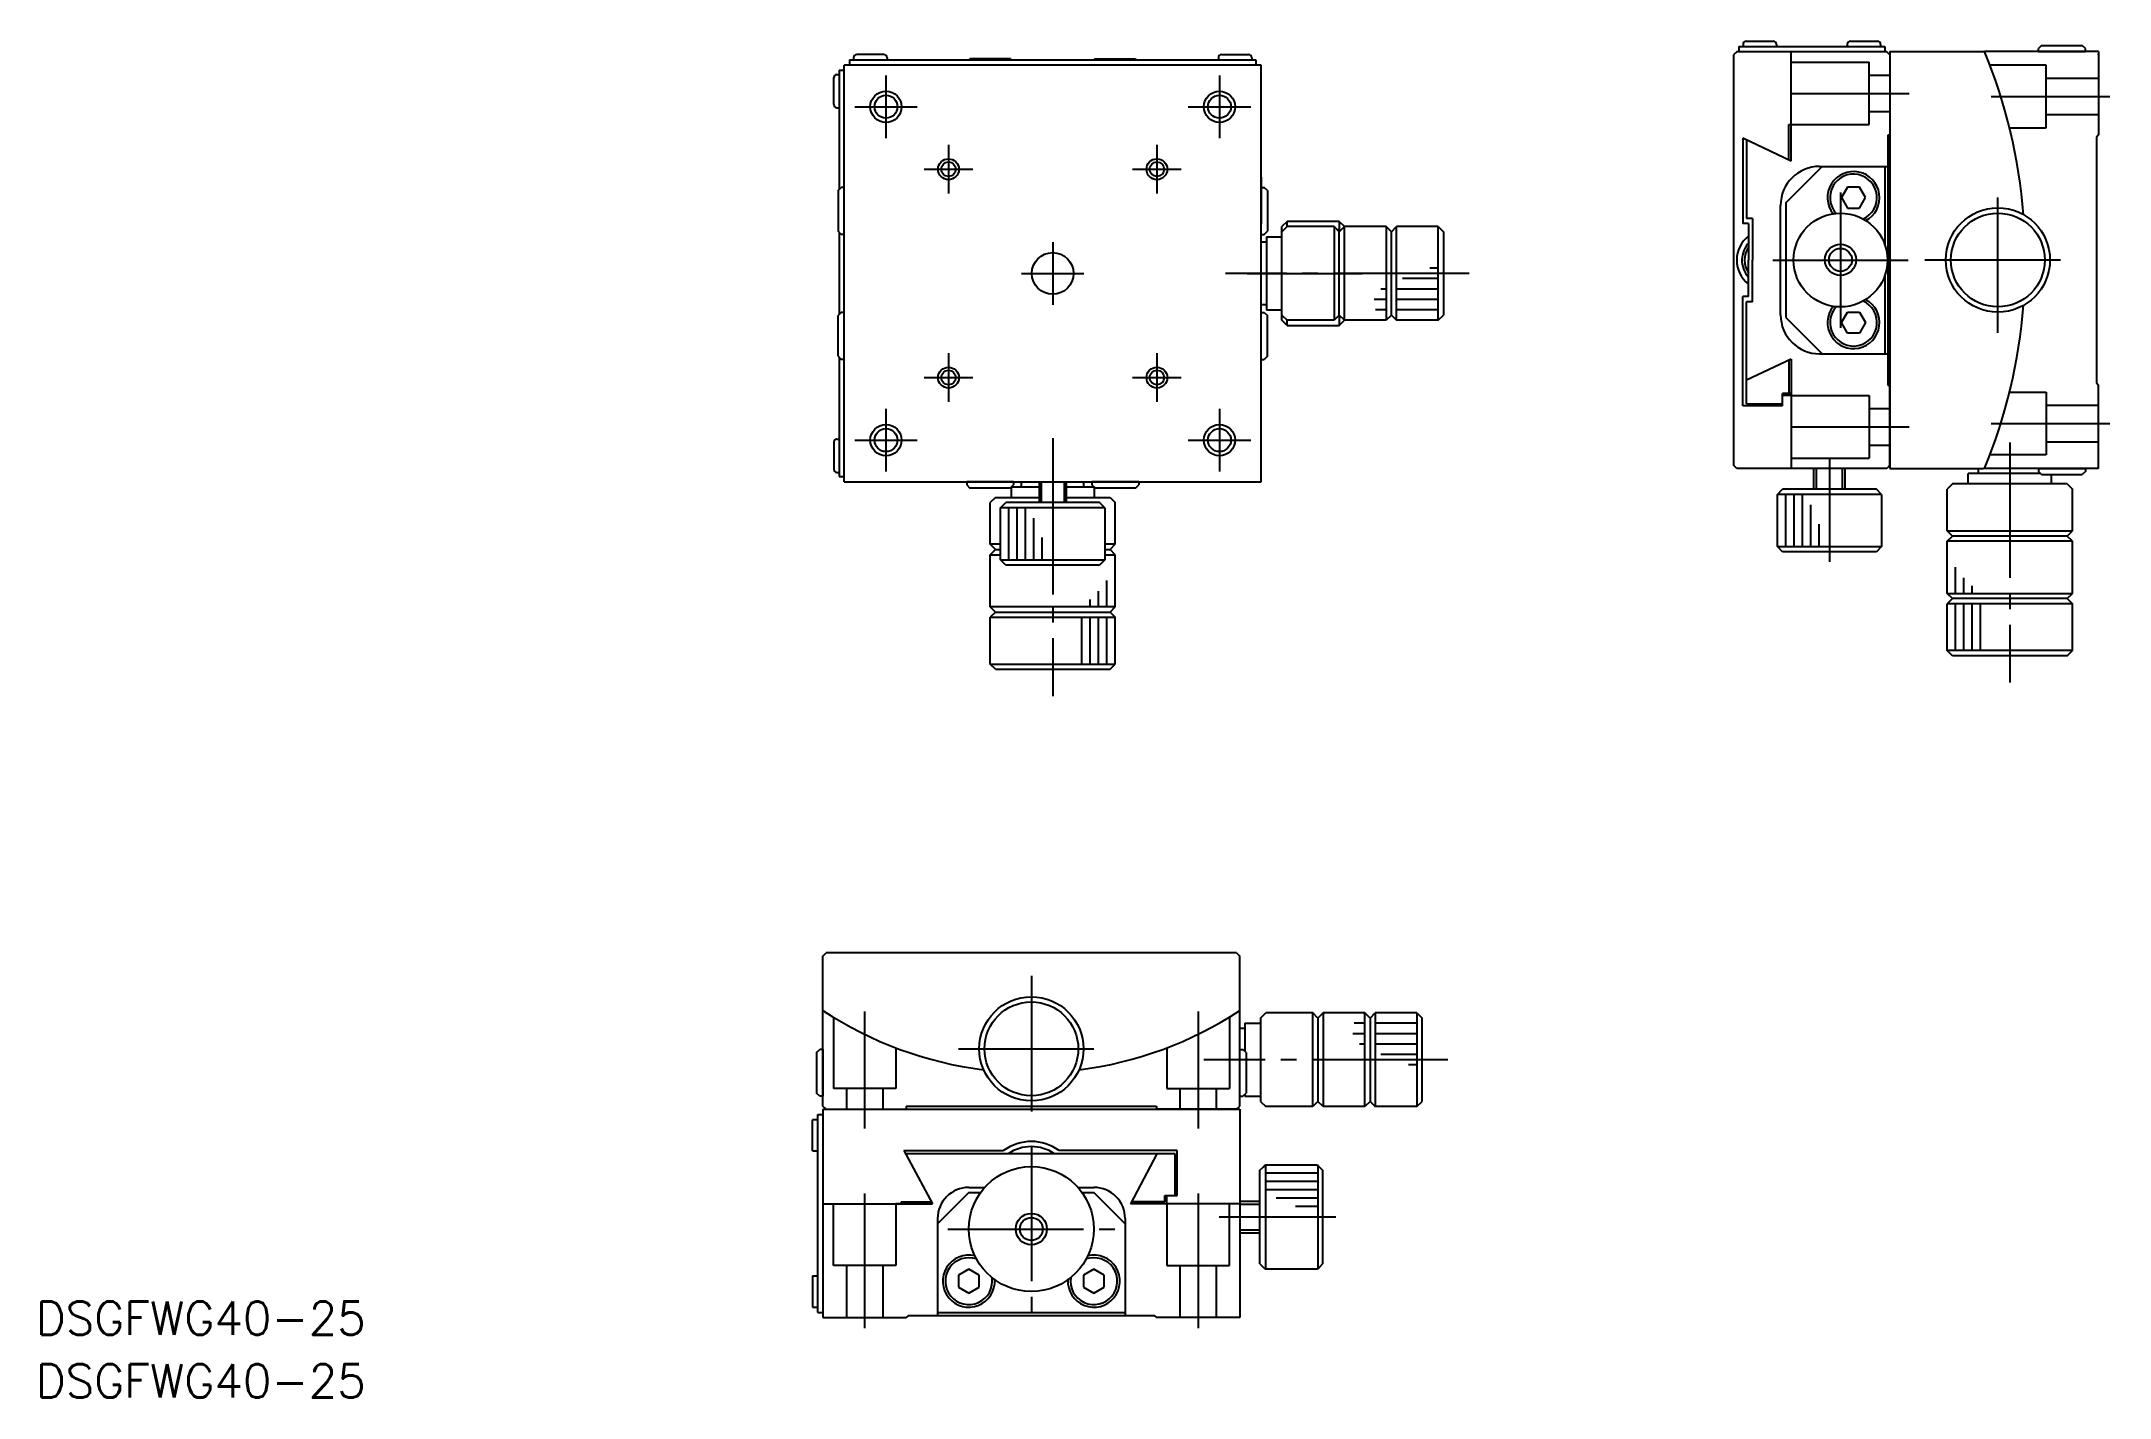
# Model space of a CAD drawing. Extents: x 148 to 346, y 318 to 448.
import ezdxf

# ---------------------------------------------------------------- set-up
doc = ezdxf.new("R2010")
doc.units = 0
doc.linetypes.add('CENTER', pattern=[17.5, 13, -1.5, 1.5, -1.5])
doc.layers.get('0').update_dxf_attribs({"linetype": 'CONTINUOUS'})
doc.layers.add('001', color=7, linetype='CONTINUOUS')
doc.layers.add('CENTER', color=1, linetype='CENTER')
doc.styles.get("Standard").update_dxf_attribs({"font": 'txt.shx', "bigfont": '@extfont2.shx'})

msp = doc.modelspace()

# ---------------------------------------------------------------- linework, layer by layer
at = {"color": 7, "linetype": 'CONTINUOUS'}
for p, q in [((225.94, 446.65), (225.94, 446.45)), ((228.84, 446.95), (226.24, 446.95)), ((229.14, 446.65), (229.14, 446.45)), ((236.99, 446.45), (237.09, 446.55)), ((240.99, 446.55), (237.09, 446.55)), ((240.99, 446.55), (241.09, 446.45)), ((249.09, 446.55), (248.99, 446.45)), ((249.09, 446.55), (252.99, 446.55)), ((252.99, 446.55), (253.09, 446.45)), ((260.94, 446.65), (260.94, 446.45)), ((261.24, 446.95), (263.84, 446.95)), ((264.14, 446.65), (264.14, 446.45)), ((310.68, 447.23), (310.38, 446.93)), ((310.38, 446.93), (310.38, 407.53)), ((325.08, 447.23), (310.68, 447.23)), ((310.88, 447.73), (324.88, 447.73)), ((310.88, 447.73), (310.88, 447.23)), ((311.28, 447.93), (311.28, 447.73)), ((311.58, 448.23), (314.18, 448.23)), ((314.48, 447.93), (314.48, 447.73)), ((315.91, 436.73), (315.91, 447.23)), ((321.28, 447.93), (321.28, 447.73)), ((321.58, 448.23), (324.18, 448.23)), ((324.48, 447.93), (324.48, 447.73)), ((324.88, 447.73), (324.88, 447.23)), ((325.38, 446.93), (325.08, 447.23)), ((325.38, 447.24), (325.38, 407.24)), ((325.38, 447.24), (334.35, 447.24)), ((325.38, 446.93), (325.38, 439.23)), ((334.35, 447.24), (334.46, 447.24)), ((345.38, 447.24), (334.46, 447.24)), ((339.93, 447.84), (339.63, 447.54)), ((339.63, 447.24), (339.63, 447.54)), ((339.63, 447.24), (344.13, 447.24)), ((339.93, 447.84), (343.83, 447.84)), ((344.13, 447.54), (343.83, 447.84)), ((344.13, 447.24), (344.13, 447.54)), ((345.38, 446.94), (345.33, 446.99)), ((345.38, 447.24), (345.38, 439.24)), ((224.04, 442.15), (224.04, 444.75)), ((224.34, 445.05), (224.54, 445.05)), ((224.54, 445.45), (224.54, 434)), ((224.54, 445.45), (225.04, 445.45)), ((265.04, 445.95), (225.04, 445.95)), ((225.04, 405.95), (225.04, 445.95)), ((225.54, 446.45), (264.54, 446.45)), ((225.54, 446.45), (225.54, 445.95)), ((264.54, 446.45), (264.54, 445.95)), ((265.04, 405.95), (265.04, 445.95)), ((224.34, 441.85), (224.54, 441.85)), ((311.25, 438.93), (311.25, 430.73)), ((315.91, 436.73), (311.25, 438.93)), ((311.62, 438.75), (311.62, 431.23)), ((315.67, 436.84), (315.67, 440.23)), ((315.67, 440.23), (315.91, 440.23)), ((325.18, 439.23), (325.18, 415.23)), ((325.38, 439.23), (325.18, 439.23)), ((345.38, 439.24), (345.18, 439.04)), ((345.18, 439.04), (345.18, 415.44)), ((265.04, 435.2), (265.04, 430.7)), ((315.38, 432.73), (318.88, 436.23)), ((318.63, 436.23), (325.18, 436.23)), ((324.88, 436.23), (324.88, 428.71)), ((224.44, 433.9), (224.74, 434.2)), ((224.44, 433.9), (224.44, 430)), ((225.04, 434.2), (224.74, 434.2)), ((265.04, 434.2), (265.34, 434.2)), ((265.64, 433.9), (265.34, 434.2)), ((265.64, 433.9), (265.64, 430)), ((315.38, 432.73), (315.38, 421.73)), ((321.3, 434.23), (320.72, 433.23)), ((320.72, 433.23), (321.3, 432.23)), ((322.45, 434.23), (321.3, 434.23)), ((323.03, 433.23), (322.45, 434.23)), ((322.45, 432.23), (323.03, 433.23)), ((267.54, 430.95), (267.04, 430.45)), ((272.54, 430.95), (267.54, 430.95)), ((273.04, 430.45), (272.54, 430.95)), ((311.81, 430.73), (311.25, 430.73)), ((312.19, 431.23), (311.62, 431.23)), ((311.81, 430.73), (311.81, 427.23)), ((312.19, 431.23), (312.19, 427.23)), ((314.88, 421.98), (314.88, 432.48)), ((321.3, 432.23), (322.45, 432.23)), ((224.74, 429.7), (224.44, 430)), ((224.54, 429.9), (224.54, 422)), ((225.04, 429.7), (224.74, 429.7)), ((265.04, 429.7), (265.34, 429.7)), ((265.54, 428.95), (265.04, 428.95)), ((265.34, 429.7), (265.64, 430)), ((265.54, 429.45), (265.54, 422.45)), ((265.54, 429.45), (267.04, 429.45)), ((267.04, 429.95), (267.54, 430.45)), ((267.04, 421.45), (267.04, 430.45)), ((267.04, 421.95), (267.04, 429.95)), ((272.04, 430.45), (267.54, 430.45)), ((272.04, 430.45), (272.04, 421.45)), ((272.54, 429.95), (272.04, 430.45)), ((273.04, 430.45), (272.54, 429.95)), ((272.54, 421.95), (272.54, 429.95)), ((273.04, 421.45), (273.04, 430.45)), ((277.04, 430.45), (273.04, 430.45)), ((273.04, 421.45), (273.04, 430.45)), ((277.04, 430.45), (277.04, 421.45)), ((277.54, 429.95), (277.04, 430.45)), ((277.54, 429.95), (278.04, 430.45)), ((277.54, 421.95), (277.54, 429.95)), ((278.04, 421.45), (278.04, 430.45)), ((282.04, 430.45), (278.04, 430.45)), ((282.04, 430.45), (282.54, 429.95)), ((282.04, 421.45), (282.04, 430.45)), ((282.54, 429.95), (282.54, 421.95)), ((311.81, 423.73), (311.81, 427.23)), ((312.19, 423.23), (312.19, 427.23)), ((324.88, 425.75), (324.88, 418.23)), ((265.54, 422.95), (265.04, 422.95)), ((311.25, 413.23), (311.25, 423.73)), ((311.81, 423.73), (311.25, 423.73)), ((311.62, 413.43), (311.62, 423.23)), ((312.19, 423.23), (311.62, 423.23)), ((224.74, 422.2), (224.44, 421.9)), ((224.44, 418), (224.44, 421.9)), ((225.04, 422.2), (224.74, 422.2)), ((265.04, 422.2), (265.34, 422.2)), ((265.04, 416.7), (265.04, 421.2)), ((265.34, 422.2), (265.64, 421.9)), ((265.54, 422.45), (267.04, 422.45)), ((265.64, 418), (265.64, 421.9)), ((267.04, 421.95), (267.54, 421.45)), ((267.54, 420.95), (267.04, 421.45)), ((272.04, 421.45), (267.54, 421.45)), ((267.54, 420.95), (272.54, 420.95)), ((272.54, 421.95), (272.04, 421.45)), ((273.04, 421.45), (272.54, 421.95)), ((272.54, 420.95), (273.04, 421.45)), ((277.04, 421.45), (273.04, 421.45)), ((277.54, 421.95), (277.04, 421.45)), ((277.54, 421.95), (278.04, 421.45)), ((282.04, 421.45), (278.04, 421.45)), ((282.04, 421.45), (282.54, 421.95)), ((315.38, 421.73), (318.88, 418.23)), ((320.72, 421.23), (321.3, 422.23)), ((321.3, 420.23), (320.72, 421.23)), ((321.3, 422.23), (322.45, 422.23)), ((322.45, 422.23), (323.03, 421.23)), ((323.03, 421.23), (322.45, 420.23)), ((322.45, 420.23), (321.3, 420.23)), ((224.44, 418), (224.74, 417.7)), ((224.54, 417.9), (224.54, 406.45)), ((225.04, 417.7), (224.74, 417.7)), ((265.04, 417.7), (265.34, 417.7)), ((265.64, 418), (265.34, 417.7)), ((315.91, 417.73), (311.62, 415.7)), ((315.67, 417.61), (315.67, 414.43)), ((315.91, 417.73), (315.91, 407.23)), ((318.63, 418.23), (325.18, 418.23)), ((325.18, 415.23), (325.38, 415.23)), ((325.38, 407.53), (325.38, 415.23)), ((345.18, 415.44), (345.38, 415.24)), ((345.38, 407.24), (345.38, 415.24)), ((315.07, 413.23), (311.25, 413.23)), ((311.62, 413.43), (315.07, 413.43)), ((315.07, 413.23), (315.07, 414.43)), ((315.91, 414.43), (315.07, 414.43)), ((315.91, 414.23), (315.07, 414.23)), ((224.04, 409.75), (224.04, 407.15)), ((224.34, 410.05), (224.54, 410.05)), ((224.34, 406.85), (224.54, 406.85)), ((310.68, 407.23), (310.38, 407.53)), ((325.08, 407.23), (310.68, 407.23)), ((318.08, 405.23), (318.08, 407.23)), ((321.08, 405.23), (321.08, 407.23)), ((325.38, 407.53), (325.08, 407.23)), ((325.38, 407.24), (334.35, 407.24)), ((333.88, 406.74), (333.88, 407.24)), ((334.46, 407.24), (334.35, 407.24)), ((345.38, 407.24), (334.46, 407.24)), ((339.63, 407.24), (339.63, 406.94)), ((339.63, 407.24), (344.13, 407.24)), ((339.93, 406.64), (339.63, 406.94)), ((344.13, 406.94), (343.83, 406.64)), ((344.13, 407.24), (344.13, 406.94)), ((345.38, 407.54), (345.33, 407.49)), ((224.54, 406.45), (225.04, 406.45)), ((225.04, 405.95), (265.04, 405.95)), ((236.79, 405.95), (236.79, 405.65)), ((241.29, 405.95), (236.79, 405.95)), ((236.79, 405.65), (237.09, 405.35)), ((240.99, 405.35), (237.09, 405.35)), ((240.99, 405.35), (241.04, 405.4)), ((241.04, 405.45), (241.04, 404.45)), ((241.04, 405.45), (243.74, 405.45)), ((241.09, 405.45), (241.29, 405.65)), ((241.29, 405.95), (241.29, 405.65)), ((242.04, 405.45), (242.04, 405.95)), ((243.74, 405.95), (243.74, 403.95)), ((246.34, 405.95), (246.34, 403.95)), ((246.34, 405.45), (249.04, 405.45)), ((248.04, 405.45), (248.04, 405.95)), ((248.79, 405.95), (248.79, 405.65)), ((253.29, 405.95), (248.79, 405.95)), ((248.79, 405.65), (248.99, 405.45)), ((249.04, 404.45), (249.04, 405.45)), ((249.04, 405.4), (249.09, 405.35)), ((252.99, 405.35), (249.09, 405.35)), ((252.99, 405.35), (253.29, 405.65)), ((253.29, 405.95), (253.29, 405.65)), ((314.58, 404.73), (315.08, 405.23)), ((324.08, 405.23), (315.08, 405.23)), ((324.58, 404.73), (324.08, 405.23)), ((331.38, 405.74), (330.88, 405.24)), ((330.88, 401.24), (330.88, 405.24)), ((342.38, 405.74), (331.38, 405.74)), ((332.88, 405.74), (332.88, 406.74)), ((339.83, 406.74), (332.88, 406.74)), ((339.93, 406.64), (343.83, 406.64)), ((340.88, 405.74), (340.88, 406.64)), ((342.38, 405.74), (342.88, 405.24)), ((342.88, 401.24), (342.88, 405.24)), ((239.54, 404.45), (239.04, 403.95)), ((239.04, 399.95), (239.04, 403.95)), ((239.54, 404.45), (243.74, 404.45)), ((240.04, 403.45), (240.54, 403.95)), ((240.04, 398.45), (240.04, 403.45)), ((249.54, 403.95), (240.54, 403.95)), ((246.34, 404.45), (250.54, 404.45)), ((250.04, 403.45), (249.54, 403.95)), ((250.04, 403.45), (250.04, 398.45)), ((250.54, 404.45), (251.04, 403.95)), ((251.04, 399.95), (251.04, 403.95)), ((314.58, 399.73), (314.58, 404.73)), ((324.58, 404.73), (324.58, 399.73)), ((331.38, 400.74), (330.88, 401.24)), ((342.38, 400.74), (342.88, 401.24)), ((239.54, 399.45), (239.04, 399.95)), ((239.04, 398.95), (239.54, 399.45)), ((239.04, 393.95), (239.04, 398.95)), ((239.54, 399.45), (240.04, 399.45)), ((250.04, 399.45), (250.54, 399.45)), ((250.54, 399.45), (251.04, 399.95)), ((251.04, 398.95), (250.54, 399.45)), ((251.04, 393.95), (251.04, 398.95)), ((315.08, 399.23), (314.58, 399.73)), ((324.08, 399.23), (315.08, 399.23)), ((324.58, 399.73), (324.08, 399.23)), ((330.88, 400.24), (331.38, 400.74)), ((330.88, 395.24), (330.88, 400.24)), ((342.38, 400.74), (331.38, 400.74)), ((342.88, 400.24), (342.38, 400.74)), ((342.88, 395.24), (342.88, 400.24)), ((240.54, 397.95), (240.04, 398.45)), ((249.54, 397.95), (240.54, 397.95)), ((250.04, 398.45), (249.54, 397.95)), ((331.38, 394.74), (330.88, 395.24)), ((342.38, 394.74), (342.88, 395.24)), ((239.54, 393.45), (239.04, 393.95)), ((239.54, 393.45), (239.04, 392.95)), ((239.04, 388.45), (239.04, 392.95)), ((239.54, 393.45), (250.54, 393.45)), ((250.54, 393.45), (251.04, 393.95)), ((250.54, 393.45), (251.04, 392.95)), ((251.04, 388.45), (251.04, 392.95)), ((331.38, 394.74), (330.88, 394.24)), ((330.88, 389.74), (330.88, 394.24)), ((342.38, 394.74), (331.38, 394.74)), ((342.38, 394.74), (342.88, 394.24)), ((342.88, 389.74), (342.88, 394.24)), ((331.38, 389.24), (330.88, 389.74)), ((342.38, 389.24), (331.38, 389.24)), ((342.38, 389.24), (342.88, 389.74)), ((239.54, 387.95), (239.04, 388.45)), ((239.54, 387.95), (250.54, 387.95)), ((250.54, 387.95), (251.04, 388.45)), ((222.99, 360.42), (223.29, 360.72)), ((222.99, 346.02), (222.99, 360.42)), ((262.69, 360.72), (223.29, 360.72)), ((262.69, 360.72), (262.99, 360.42)), ((262.99, 346.02), (262.99, 360.42)), ((223.99, 354.55), (223.99, 347.72)), ((261.99, 354.55), (261.99, 347.72)), ((263.49, 353.47), (262.99, 353.47)), ((263.49, 353.97), (263.49, 351.27)), ((263.49, 353.97), (264.99, 353.97)), ((264.99, 354.47), (265.49, 354.97)), ((264.99, 354.47), (264.99, 346.47)), ((269.99, 354.97), (265.49, 354.97)), ((269.99, 345.97), (269.99, 354.97)), ((270.49, 354.47), (269.99, 354.97)), ((270.99, 354.97), (270.49, 354.47)), ((270.49, 354.47), (270.49, 346.47)), ((270.99, 354.97), (270.99, 345.97)), ((274.99, 354.97), (270.99, 354.97)), ((274.99, 345.97), (274.99, 354.97)), ((275.49, 354.47), (274.99, 354.97)), ((275.49, 354.47), (275.99, 354.97)), ((275.49, 354.47), (275.49, 346.47)), ((275.99, 354.97), (275.99, 345.97)), ((279.99, 354.97), (275.99, 354.97)), ((279.99, 354.97), (279.99, 345.97)), ((279.99, 354.97), (280.49, 354.47)), ((280.49, 346.47), (280.49, 354.47)), ((222.39, 351.17), (222.69, 351.47)), ((222.99, 351.47), (222.69, 351.47)), ((222.99, 351.47), (222.99, 346.97)), ((229.99, 351.61), (229.99, 347.72)), ((255.99, 351.61), (255.99, 347.72)), ((262.99, 351.47), (263.29, 351.47)), ((263.59, 351.17), (263.29, 351.47)), ((222.39, 351.17), (222.39, 347.27)), ((263.59, 351.17), (263.59, 347.27)), ((229.99, 347.72), (223.99, 347.72)), ((225.24, 347.72), (225.24, 345.72)), ((228.74, 347.72), (228.74, 345.72)), ((255.99, 347.72), (261.99, 347.72)), ((257.24, 347.72), (257.24, 345.72)), ((260.74, 347.72), (260.74, 345.72)), ((222.69, 346.97), (222.39, 347.27)), ((222.99, 346.97), (222.69, 346.97)), ((223.29, 345.72), (222.99, 346.02)), ((222.99, 345.72), (262.99, 345.72)), ((222.99, 345.72), (222.99, 325.72)), ((223.29, 345.72), (230.99, 345.72)), ((230.99, 346.02), (254.99, 346.02)), ((230.99, 346.02), (230.99, 345.72)), ((254.99, 346.02), (254.99, 345.72)), ((262.69, 345.72), (254.99, 345.72)), ((262.69, 345.72), (262.99, 346.02)), ((262.99, 346.97), (263.29, 346.97)), ((262.99, 345.72), (262.99, 325.72)), ((263.29, 346.97), (263.59, 347.27)), ((263.49, 347.17), (263.49, 346.97)), ((263.49, 346.97), (264.99, 346.97)), ((264.99, 346.47), (265.49, 345.97)), ((269.99, 345.97), (265.49, 345.97)), ((270.49, 346.47), (269.99, 345.97)), ((270.99, 345.97), (270.49, 346.47)), ((274.99, 345.97), (270.99, 345.97)), ((275.49, 346.47), (274.99, 345.97)), ((275.49, 346.47), (275.99, 345.97)), ((279.99, 345.97), (275.99, 345.97)), ((279.99, 345.97), (280.49, 346.47)), ((221.99, 341.72), (221.99, 344.72)), ((222.49, 344.72), (221.99, 344.72)), ((222.49, 326.22), (222.49, 345.22)), ((222.49, 345.22), (222.99, 345.22)), ((221.99, 341.72), (222.49, 341.72)), ((230.77, 341.75), (240.32, 341.75)), ((230.77, 341.75), (233.49, 336.64)), ((256.79, 341.45), (230.94, 341.45)), ((256.99, 341.75), (245.65, 341.75)), ((255.03, 341.45), (252.49, 336.64)), ((256.79, 337.44), (256.79, 341.45)), ((256.99, 337.44), (256.99, 341.75)), ((264.93, 339.87), (265.23, 340.17)), ((264.93, 330.87), (264.93, 339.87)), ((265.23, 340.17), (265.43, 340.37)), ((265.43, 340.37), (270.43, 340.37)), ((270.43, 340.37), (270.63, 340.17)), ((270.63, 340.17), (270.93, 339.87)), ((270.93, 339.87), (270.93, 330.87)), ((236.99, 337.72), (233.99, 334.72)), ((236.99, 338.22), (238.51, 338.22)), ((236.99, 337.72), (238.11, 337.72)), ((247.46, 338.22), (248.99, 338.22)), ((247.86, 337.72), (248.99, 337.72)), ((251.99, 334.72), (248.99, 337.72)), ((255.79, 337.44), (256.99, 337.44)), ((255.79, 336.84), (255.79, 337.44)), ((255.99, 336.64), (255.99, 337.44)), ((222.99, 336.64), (233.49, 336.64)), ((233.49, 336.64), (229.99, 336.64)), ((230.49, 336.84), (233.37, 336.84)), ((230.49, 336.84), (230.49, 336.64)), ((262.99, 336.64), (252.49, 336.64)), ((255.79, 336.84), (252.6, 336.84)), ((264.93, 336.87), (262.99, 336.87)), ((264.93, 336.62), (264.93, 336.87)), ((233.99, 335.22), (233.99, 325.92)), ((251.99, 335.22), (251.99, 325.92)), ((262.99, 333.87), (264.93, 333.87)), ((264.93, 333.87), (264.93, 334.12)), ((221.99, 329.72), (221.99, 326.72)), ((221.99, 329.72), (222.49, 329.72)), ((236.99, 330.37), (235.99, 329.79)), ((235.99, 329.79), (235.99, 328.64)), ((237.99, 329.79), (236.99, 330.37)), ((237.99, 328.64), (237.99, 329.79)), ((248.99, 330.37), (247.99, 329.79)), ((247.99, 329.79), (247.99, 328.64)), ((249.99, 329.79), (248.99, 330.37)), ((249.99, 328.64), (249.99, 329.79)), ((264.93, 330.87), (265.23, 330.57)), ((265.43, 330.37), (265.23, 330.57)), ((270.43, 330.37), (265.43, 330.37)), ((270.63, 330.57), (270.43, 330.37)), ((270.93, 330.87), (270.63, 330.57)), ((235.99, 328.64), (236.99, 328.06)), ((236.99, 328.06), (237.99, 328.64)), ((247.99, 328.64), (248.99, 328.06)), ((248.99, 328.06), (249.99, 328.64)), ((221.99, 326.72), (222.49, 326.72)), ((222.49, 326.22), (222.99, 326.22)), ((222.99, 325.72), (230.99, 325.72)), ((231.19, 325.92), (230.99, 325.72)), ((231.19, 325.92), (254.79, 325.92)), ((233.99, 326.22), (251.99, 326.22)), ((254.79, 325.92), (254.99, 325.72)), ((262.99, 325.72), (254.99, 325.72))]:
    msp.add_line(p, q, dxfattribs=at)
at = {"color": 3, "linetype": 'CONTINUOUS'}
for p, q in [((315.91, 446.23), (323.38, 446.23)), ((323.38, 440.23), (323.38, 446.23)), ((323.38, 444.98), (325.38, 444.98)), ((340.38, 445.94), (334.97, 445.94)), ((340.38, 439.94), (340.38, 445.94)), ((340.38, 444.69), (345.38, 444.69)), ((323.38, 441.48), (325.38, 441.48)), ((340.38, 441.19), (345.38, 441.19)), ((315.91, 440.23), (323.38, 440.23)), ((336.83, 439.94), (340.38, 439.94)), ((267.54, 430.45), (267.54, 430.95)), ((272.54, 430.95), (272.54, 429.95)), ((272.54, 430.15), (272.34, 430.15)), ((282.04, 425.45), (278.6, 425.45)), ((282.04, 426.45), (281.22, 426.45)), ((277.04, 423.45), (275.89, 423.45)), ((277.04, 424.45), (276.53, 424.45)), ((282.04, 424.45), (278.04, 424.45)), ((282.04, 423.45), (278.04, 423.45)), ((267.54, 420.95), (267.54, 421.45)), ((272.54, 421.95), (272.54, 420.95)), ((277.04, 422.45), (276.01, 422.45)), ((282.04, 422.45), (278.04, 422.45)), ((315.91, 414.23), (323.38, 414.23)), ((323.38, 414.23), (323.38, 408.23)), ((323.38, 412.98), (325.38, 412.98)), ((336.83, 414.54), (340.38, 414.54)), ((340.38, 414.54), (340.38, 408.54)), ((340.38, 413.29), (345.38, 413.29)), ((323.38, 409.48), (325.38, 409.48)), ((340.38, 409.79), (345.38, 409.79)), ((315.91, 408.23), (323.38, 408.23)), ((318.33, 405.23), (318.33, 407.23)), ((320.83, 405.23), (320.83, 407.23)), ((340.38, 408.54), (334.97, 408.54)), ((243.94, 405.95), (243.94, 403.95)), ((246.14, 405.95), (246.14, 403.95)), ((250.04, 403.45), (240.04, 403.45)), ((240.84, 398.45), (240.84, 403.45)), ((241.64, 398.45), (241.64, 403.45)), ((242.44, 398.45), (242.44, 403.45)), ((324.58, 404.73), (314.58, 404.73)), ((315.38, 399.73), (315.38, 404.73)), ((316.18, 399.73), (316.18, 404.73)), ((316.98, 399.73), (316.98, 404.73)), ((317.78, 399.73), (317.78, 403.75)), ((243.24, 398.45), (243.24, 402.47)), ((318.58, 399.73), (318.58, 401.88)), ((330.88, 401.24), (342.88, 401.24)), ((240.04, 399.95), (239.04, 399.95)), ((239.04, 398.95), (240.04, 398.95)), ((244.04, 398.45), (244.04, 400.6)), ((251.04, 399.95), (250.04, 399.95)), ((250.04, 398.95), (251.04, 398.95)), ((314.58, 399.73), (324.58, 399.73)), ((342.88, 400.24), (330.88, 400.24)), ((240.04, 398.45), (250.04, 398.45)), ((331.68, 395.24), (331.68, 397.76)), ((249.44, 393.95), (249.44, 395.44)), ((250.24, 393.95), (250.24, 396.47)), ((330.88, 395.24), (342.88, 395.24)), ((332.48, 395.24), (332.48, 396.73)), ((333.28, 395.24), (333.28, 395.95)), ((251.04, 393.95), (239.04, 393.95)), ((239.04, 392.95), (251.04, 392.95)), ((247.84, 388.45), (247.84, 392.95)), ((248.64, 393.95), (248.64, 394.66)), ((248.64, 388.45), (248.64, 392.95)), ((249.44, 388.45), (249.44, 392.95)), ((250.24, 388.45), (250.24, 392.95)), ((342.88, 394.24), (330.88, 394.24)), ((331.68, 389.74), (331.68, 394.24)), ((332.48, 389.74), (332.48, 394.24)), ((333.28, 389.74), (333.28, 394.24)), ((334.08, 389.74), (334.08, 394.24)), ((342.88, 389.74), (330.88, 389.74)), ((239.04, 388.45), (251.04, 388.45)), ((274.99, 353.97), (273.96, 353.97)), ((279.99, 353.97), (275.99, 353.97)), ((274.99, 352.97), (273.84, 352.97)), ((274.99, 351.97), (274.48, 351.97)), ((279.99, 352.97), (275.99, 352.97)), ((279.99, 351.97), (275.99, 351.97)), ((279.99, 350.97), (276.54, 350.97)), ((279.99, 349.97), (279.17, 349.97)), ((265.49, 330.37), (265.49, 340.37)), ((270.49, 339.57), (265.49, 339.57)), ((270.49, 340.37), (270.49, 330.37)), ((270.49, 338.77), (265.49, 338.77)), ((270.49, 337.97), (265.49, 337.97)), ((223.99, 330.72), (223.99, 336.64)), ((229.99, 336.64), (229.99, 330.72)), ((233.49, 336.64), (233.49, 336.64)), ((255.99, 336.64), (255.99, 330.72)), ((261.99, 330.72), (261.99, 336.64)), ((262.99, 336.62), (264.93, 336.62)), ((270.49, 337.17), (266.47, 337.17)), ((270.49, 336.37), (268.34, 336.37)), ((264.93, 334.12), (262.99, 334.12)), ((229.99, 330.72), (223.99, 330.72)), ((225.24, 330.72), (225.24, 325.72)), ((228.74, 330.72), (228.74, 325.72)), ((255.99, 330.72), (261.99, 330.72)), ((257.24, 330.72), (257.24, 325.72)), ((260.74, 330.72), (260.74, 325.72))]:
    msp.add_line(p, q, dxfattribs=at)
for centre, radius in [((229.04, 441.95), 1.5), ((261.04, 441.95), 1.5), ((235.04, 435.95), 1), ((235.04, 435.95), 0.7), ((255.04, 435.95), 1), ((255.04, 435.95), 0.7), ((335.73, 427.24), 4.5), ((320.63, 427.25), 1.5), ((235.04, 415.95), 1), ((255.04, 415.95), 1), ((235.04, 415.95), 0.7), ((255.04, 415.95), 0.7), ((229.04, 409.95), 1.5), ((261.04, 409.95), 1.5), ((242.99, 351.52), 4.5), ((242.99, 334.22), 1.5)]:
    msp.add_circle(centre, radius, dxfattribs=at)
at = {"color": 7, "linetype": 'CONTINUOUS'}
for centre, radius in [((229.04, 441.95), 1.1), ((261.04, 441.95), 1.1), ((320.63, 427.23), 4.5), ((335.73, 427.24), 5), ((245.04, 425.95), 2), ((320.63, 427.25), 1.1), ((229.04, 409.95), 1.1), ((261.04, 409.95), 1.1), ((242.99, 351.52), 5), ((242.99, 334.22), 6), ((242.99, 334.22), 1.1)]:
    msp.add_circle(centre, radius, dxfattribs=at)
for centre, radius, start, end in [((226.24, 446.65), 0.3, 90, 180), ((228.84, 446.65), 0.3, 0, 90), ((261.24, 446.65), 0.3, 90, 180), ((263.84, 446.65), 0.3, 0, 90), ((311.58, 447.93), 0.3, 90, 180), ((314.18, 447.93), 0.3, 0, 90), ((321.58, 447.93), 0.3, 90, 180), ((324.18, 447.93), 0.3, 0, 90), ((285.38, 427.24), 53, 4.704, 22.1702), ((224.34, 444.75), 0.3, 90, 180), ((224.34, 442.15), 0.3, 180, 270), ((318.63, 432.48), 3.75, 90, 180), ((321.88, 433.23), 2.5, 297.9758, 218.4876), ((321.88, 433.23), 2.25, 294.01, 222.4533), ((313.57, 427.23), 2.9, 127.4289, 232.5711), ((321.88, 421.23), 2.5, 141.5124, 62.0242), ((321.88, 421.23), 2.25, 137.5467, 65.99), ((285.38, 427.24), 53, 337.8298, 355.296), ((318.63, 421.98), 3.75, 180, 270), ((224.34, 409.75), 0.3, 90, 180), ((224.34, 407.15), 0.3, 180, 270), ((242.99, 385.72), 36.5, 236.7738, 262.7957), ((242.99, 385.72), 36.5, 277.2043, 303.2262), ((242.99, 338.13), 4.5, 53.689, 126.311), ((236.99, 335.22), 3, 90, 180), ((248.99, 335.22), 3, 0, 90), ((236.99, 329.22), 2.5, 76.6535, 2.9577), ((236.99, 329.22), 2.25, 71.0063, 8.6048), ((248.99, 329.22), 2.5, 177.0423, 103.3465), ((248.99, 329.22), 2.25, 171.3952, 108.9937)]:
    msp.add_arc(centre, radius, start, end, dxfattribs=at)
at = {"color": 3, "linetype": 'CONTINUOUS'}
msp.add_arc((313.57, 427.23), 2.15, 145.0639, 214.9361, dxfattribs=at)
at = {"layer": '001', "color": 3}
msp.add_line((233.49, 336.64), (233.49, 336.64), dxfattribs=at)
at = {"layer": 'CENTER', "color": 1, "linetype": 'CENTER'}
for p, q in [((229.04, 444.95), (229.04, 438.95)), ((261.04, 444.95), (261.04, 438.95)), ((315.98, 443.23), (327.22, 443.23)), ((315.98, 443.23), (327.22, 443.23)), ((335.09, 442.94), (346.46, 442.94)), ((226.04, 441.95), (232.04, 441.95)), ((258.04, 441.95), (264.04, 441.95)), ((235.04, 438.3), (235.04, 433.61)), ((255.04, 438.3), (255.04, 433.61)), ((232.69, 435.95), (237.38, 435.95)), ((252.69, 435.95), (257.38, 435.95)), ((320.63, 433.73), (320.63, 420.73)), ((335.73, 420.24), (335.73, 434.24)), ((245.04, 428.95), (245.04, 422.95)), ((314.13, 427.23), (327.13, 427.23)), ((328.73, 427.24), (342.73, 427.24)), ((242.04, 425.95), (248.04, 425.95)), ((284.99, 425.95), (261.61, 425.95)), ((263.71, 425.95), (274.73, 425.95)), ((235.04, 418.3), (235.04, 413.61)), ((255.04, 418.3), (255.04, 413.61)), ((232.69, 415.95), (237.38, 415.95)), ((252.69, 415.95), (257.38, 415.95)), ((229.04, 412.95), (229.04, 406.95)), ((261.04, 412.95), (261.04, 406.95)), ((315.98, 411.23), (327.22, 411.23)), ((335.09, 411.54), (346.46, 411.54)), ((226.04, 409.95), (232.04, 409.95)), ((245.04, 410.14), (245.04, 395.14)), ((258.04, 409.95), (264.04, 409.95)), ((336.88, 409.73), (336.88, 386.67)), ((245.04, 408.44), (245.04, 385.38)), ((319.58, 408.19), (319.58, 398.27)), ((242.99, 358.52), (242.99, 344.52)), ((226.99, 355.11), (226.99, 343.87)), ((258.99, 355.11), (258.99, 343.87)), ((235.99, 351.52), (249.99, 351.52)), ((282.94, 350.47), (259.55, 350.47)), ((242.99, 342.22), (242.99, 326.22)), ((226.99, 337.64), (226.99, 324.72)), ((258.99, 337.64), (258.99, 324.72)), ((234.99, 334.22), (250.99, 334.22)), ((272.21, 335.37), (261, 335.37))]:
    msp.add_line(p, q, dxfattribs=at)
for centre, radius, start, end in [((313.57, 427.23), 2.4, 135.2048, 222.7438), ((242.99, 338.13), 4, 56.2574, 123.7426)]:
    msp.add_arc(centre, radius, start, end, dxfattribs=at)

# ---------------------------------------------------------------- texts
at = {"color": 7, "linetype": 'CONTINUOUS'}
for p in [(147.45, 324.07), (147.45, 318.04)]:
    msp.add_text('DSGFWG40-25', height=3.2, dxfattribs=at).set_placement(p)

doc.saveas('drawing.dxf')
